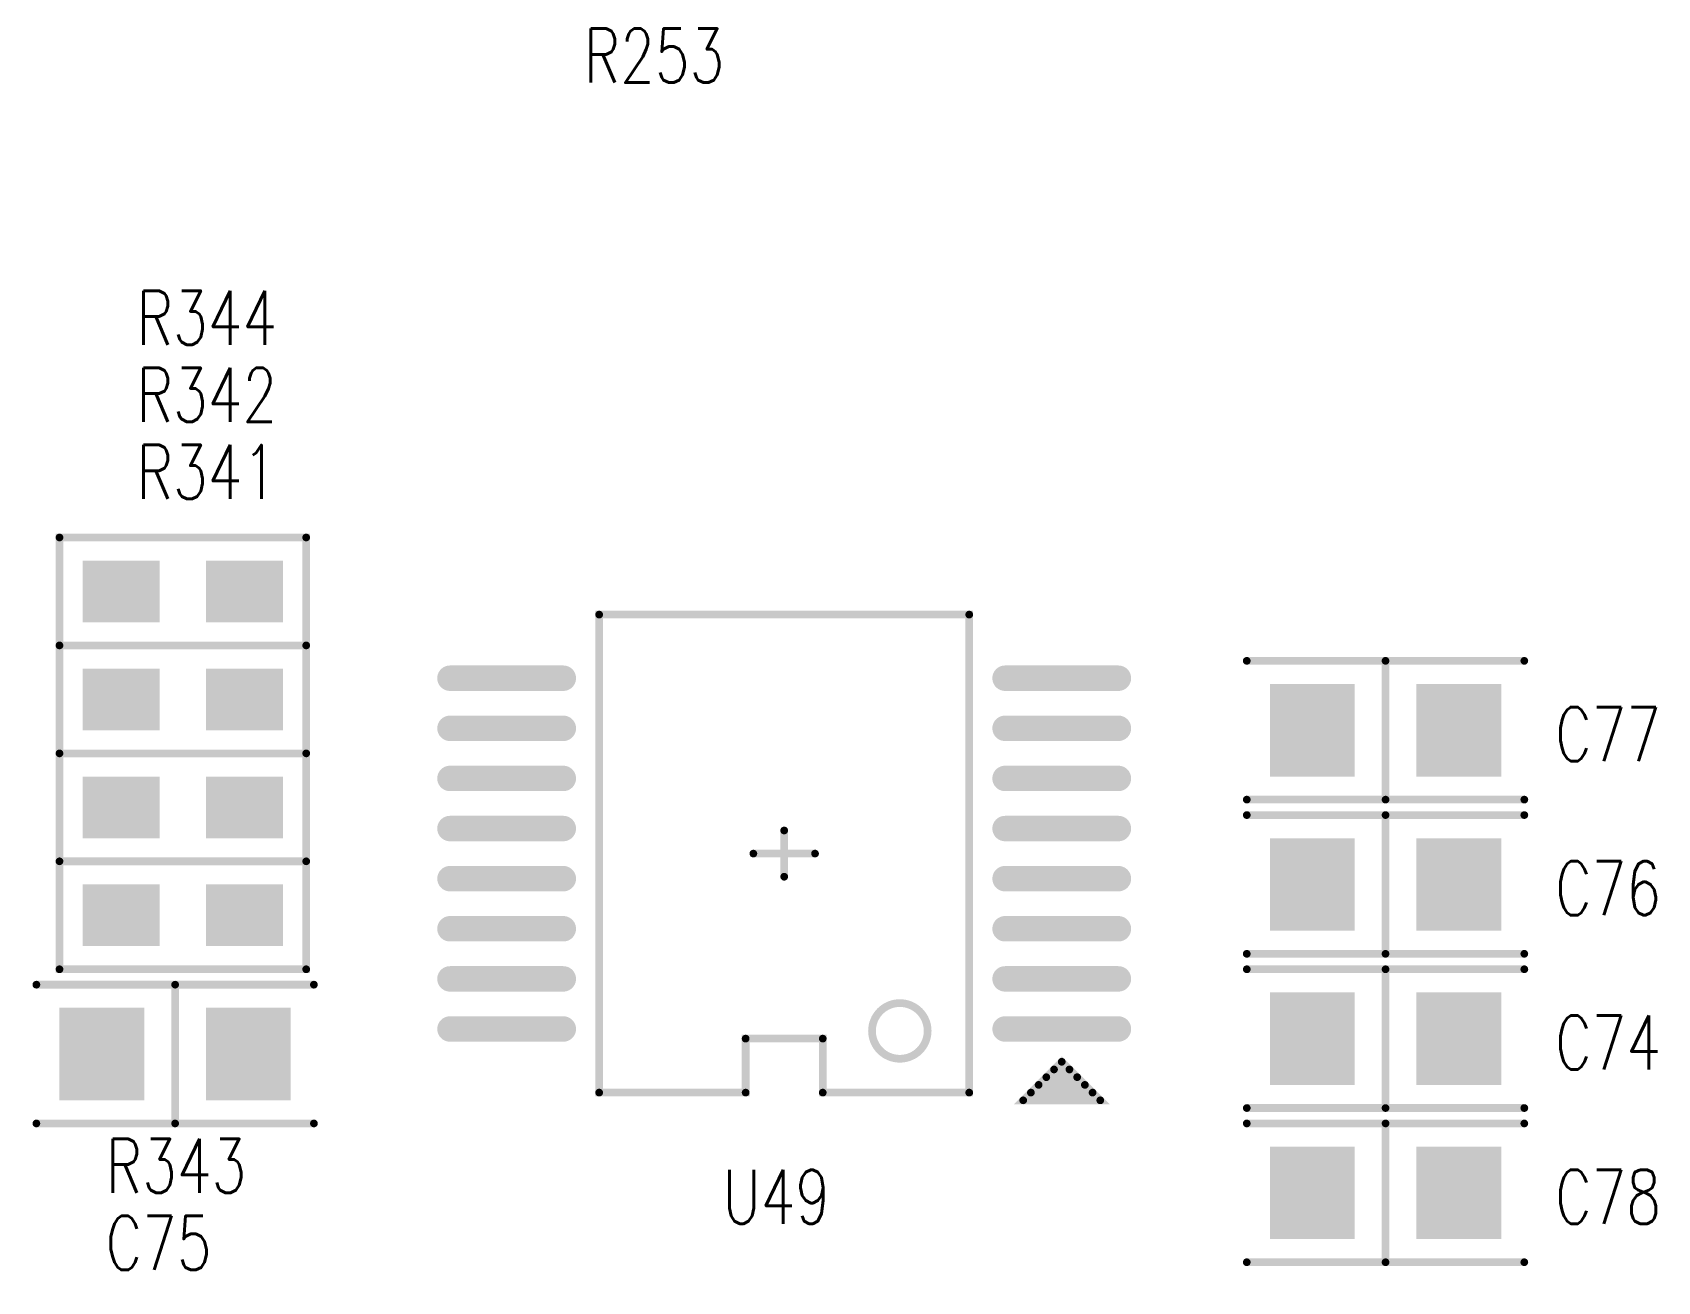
# Model space of a CAD drawing. Extents: x -22 to 239, y -29 to 162.
# Drawn here: x 176.45 to 197.53, y 46.45 to 62.65 of the extents above; entities that cross this region are included whole.
import ezdxf

# ---------------------------------------------------------------- set-up
doc = ezdxf.new("R2010")
doc.units = 0
for name, color, linetype in [('DRIL_NPLTE_THRU_01', 5, 'CONTINUOUS'), ('DRIL_NPLTE_THRU_02', 106, 'CONTINUOUS'), ('DRIL_NPLTE_THRU_03', 96, 'CONTINUOUS'), ('DRIL_NPLTE_THRU_04', 34, 'CONTINUOUS'), ('PADS_BOT', 43, 'CONTINUOUS'), ('PADS_INNER', 186, 'CONTINUOUS'), ('PADS_TOP', 186, 'CONTINUOUS'), ('PART_NAME_01', 3, 'CONTINUOUS'), ('PART_TOP_2DLINE_00', 150, 'CONTINUOUS')]:
    doc.layers.add(name, color=color, linetype=linetype)
doc.styles.add('W0$1', font='simplex', dxfattribs={"width": 0.75})

# ---------------------------------------------------------------- blocks, each defined once
blk = doc.blocks.new('SMOOTH_0$1')
at = {"const_width": 0.05}
blk.add_lwpolyline([(-0.025, 0, 1), (0.025, 0, 1)], format="xyb", close=True, dxfattribs=at)
blk = doc.blocks.new('PART_BODY_TOP_37')
at = {"layer": 'PART_TOP_2DLINE_00', "const_width": 0.1}
for points in [[(-1.8001, 0.89992), (1.8001, 0.89992)], [(0, 0.89992), (0, -0.89992)], [(-1.8001, -0.89992), (1.8001, -0.89992)]]:
    blk.add_lwpolyline(points, dxfattribs=at)
at = {"layer": 'PART_TOP_2DLINE_00'}
for p in [(-1.8001, 0.89992), (0, 0.89992), (1.8001, 0.89992), (-1.8001, -0.89992), (0, -0.89992), (1.8001, -0.89992)]:
    blk.add_blockref('SMOOTH_0$1', p, dxfattribs=at)
blk = doc.blocks.new('DRIL_HOLE_0')
blk.add_lwpolyline([(0, 0, 1), (0, 0, 1)], format="xyb", close=True)
blk = doc.blocks.new('PAD_1')
blk.add_lwpolyline([(0, 0, 1), (0, 0, 1)], format="xyb", close=True)
blk = doc.blocks.new('PAD_26')
at = {"const_width": 1.1}
blk.add_lwpolyline([(-0.6, 0), (0.6, 0)], dxfattribs=at)
blk = doc.blocks.new('STK_TOP_137')
at = {"layer": 'DRIL_NPLTE_THRU_01'}
blk.add_blockref('DRIL_HOLE_0', (0, 0), dxfattribs=at)
at = {"layer": 'DRIL_NPLTE_THRU_02'}
blk.add_blockref('DRIL_HOLE_0', (0, 0), dxfattribs=at)
at = {"layer": 'DRIL_NPLTE_THRU_03'}
blk.add_blockref('DRIL_HOLE_0', (0, 0), dxfattribs=at)
at = {"layer": 'DRIL_NPLTE_THRU_04'}
blk.add_blockref('DRIL_HOLE_0', (0, 0), dxfattribs=at)
at = {"layer": 'PADS_BOT'}
blk.add_blockref('PAD_1', (0, 0), dxfattribs=at)
at = {"layer": 'PADS_INNER'}
blk.add_blockref('PAD_1', (0, 0), dxfattribs=at)
at = {"layer": 'PADS_TOP', "rotation": 90}
blk.add_blockref('PAD_26', (0, 0), dxfattribs=at)
blk = doc.blocks.new('SYM_TOP_40')
for name, p in [('STK_TOP_137', (-0.94996, 0)), ('STK_TOP_137', (0.94996, 0)), ('PART_BODY_TOP_37', (0, 0))]:
    blk.add_blockref(name, p)
blk = doc.blocks.new('PART_TOP_120')
blk.add_blockref('SYM_TOP_40', (0, 0))
at = {"layer": 'PART_NAME_01', "style": 'W0$1', "width": 0.75}
blk.add_text('C74', height=0.7, rotation=180, dxfattribs=at).set_placement((-2.2, 0.4))
blk = doc.blocks.new('PART_TOP_121')
blk.add_blockref('SYM_TOP_40', (0, 0))
at = {"layer": 'PART_NAME_01', "style": 'W0$1', "width": 0.75}
blk.add_text('C75', height=0.7, rotation=180, dxfattribs=at).set_placement((0.9, 2.8))
blk = doc.blocks.new('PART_TOP_122')
blk.add_blockref('SYM_TOP_40', (0, 0))
at = {"layer": 'PART_NAME_01', "style": 'W0$1', "width": 0.75}
blk.add_text('C76', height=0.7, rotation=180, dxfattribs=at).set_placement((-2.2, 0.4))
blk = doc.blocks.new('PART_TOP_123')
blk.add_blockref('SYM_TOP_40', (0, 0))
at = {"layer": 'PART_NAME_01', "style": 'W0$1', "width": 0.75}
blk.add_text('C77', height=0.7, rotation=180, dxfattribs=at).set_placement((-2.2, 0.4))
blk = doc.blocks.new('PART_TOP_124')
blk.add_blockref('SYM_TOP_40', (0, 0))
at = {"layer": 'PART_NAME_01', "style": 'W0$1', "width": 0.75}
blk.add_text('C78', height=0.7, rotation=180, dxfattribs=at).set_placement((-2.2, 0.4))
blk = doc.blocks.new('PART_BODY_TOP_45')
at = {"layer": 'PART_TOP_2DLINE_00', "const_width": 0.1}
blk.add_lwpolyline([(-1.599946, 0.700024), (1.599946, 0.700024), (1.599946, -0.700024), (-1.599946, -0.700024), (-1.599946, 0.700024)], dxfattribs=at)
at = {"layer": 'PART_TOP_2DLINE_00'}
for p in [(-1.599946, 0.700024), (-1.599946, 0.700024), (1.599946, 0.700024), (-1.599946, -0.700024), (1.599946, -0.700024)]:
    blk.add_blockref('SMOOTH_0$1', p, dxfattribs=at)
blk = doc.blocks.new('PAD_25')
at = {"const_width": 0.8}
blk.add_lwpolyline([(-0.5, 0), (0.5, 0)], dxfattribs=at)
blk = doc.blocks.new('STK_TOP_43')
at = {"layer": 'DRIL_NPLTE_THRU_01'}
blk.add_blockref('DRIL_HOLE_0', (0, 0), dxfattribs=at)
at = {"layer": 'DRIL_NPLTE_THRU_02'}
blk.add_blockref('DRIL_HOLE_0', (0, 0), dxfattribs=at)
at = {"layer": 'DRIL_NPLTE_THRU_03'}
blk.add_blockref('DRIL_HOLE_0', (0, 0), dxfattribs=at)
at = {"layer": 'DRIL_NPLTE_THRU_04'}
blk.add_blockref('DRIL_HOLE_0', (0, 0), dxfattribs=at)
at = {"layer": 'PADS_BOT'}
blk.add_blockref('PAD_1', (0, 0), dxfattribs=at)
at = {"layer": 'PADS_INNER'}
blk.add_blockref('PAD_1', (0, 0), dxfattribs=at)
at = {"layer": 'PADS_TOP'}
blk.add_blockref('PAD_25', (0, 0), dxfattribs=at)
blk = doc.blocks.new('SYM_TOP_48')
for name, p in [('PART_BODY_TOP_45', (0, 0)), ('STK_TOP_43', (-0.8001, 0)), ('STK_TOP_43', (0.8001, 0))]:
    blk.add_blockref(name, p)
blk = doc.blocks.new('PART_TOP_303')
blk.add_blockref('SYM_TOP_48', (0, 0))
at = {"layer": 'PART_NAME_01', "style": 'W0$1', "width": 0.75}
blk.add_text('R253', height=0.7, rotation=270, dxfattribs=at).set_placement((-2.9, 0.6))
blk = doc.blocks.new('PART_TOP_401')
blk.add_blockref('SYM_TOP_48', (0, 0))
at = {"layer": 'PART_NAME_01', "style": 'W0$1', "width": 0.75}
blk.add_text('R341', height=0.7, dxfattribs=at).set_placement((-0.6, 4))
blk = doc.blocks.new('PART_TOP_402')
blk.add_blockref('SYM_TOP_48', (0, 0))
at = {"layer": 'PART_NAME_01', "style": 'W0$1', "width": 0.75}
blk.add_text('R342', height=0.7, dxfattribs=at).set_placement((-0.6, 3.6))
blk = doc.blocks.new('PART_TOP_403')
blk.add_blockref('SYM_TOP_48', (0, 0))
at = {"layer": 'PART_NAME_01', "style": 'W0$1', "width": 0.75}
blk.add_text('R343', height=0.7, dxfattribs=at).set_placement((-1, -3.6))
blk = doc.blocks.new('PART_TOP_404')
blk.add_blockref('SYM_TOP_48', (0, 0))
at = {"layer": 'PART_NAME_01', "style": 'W0$1', "width": 0.75}
blk.add_text('R344', height=0.7, dxfattribs=at).set_placement((-0.6, 3.2))
blk = doc.blocks.new('PART_BODY_TOP_6')
at = {"layer": 'PART_TOP_2DLINE_00', "const_width": 0.1}
blk.add_lwpolyline([(-3.1, -2.4), (-3.1, -0.5), (-2.4, -0.5), (-2.4, 0.5), (-3.1, 0.5), (-3.1, 2.4), (3.1, 2.4), (3.1, -2.4)], close=True, dxfattribs=at)
for points in [[(0, -0.4), (0, 0.4)], [(-0.3, 0), (0.3, 0)], [(-2.7, -3.6), (-3.2, -4.1), (-3.2, -3.1), (-2.7, -3.6)], [(-3.1, -3.2), (-3.1, -4), (-3, -3.9), (-3, -3.3), (-2.9, -3.4), (-2.9, -3.8), (-2.8, -3.7), (-2.8, -3.5)]]:
    blk.add_lwpolyline(points, dxfattribs=at)
blk.add_lwpolyline([(-2.3, -1.861, 1), (-2.3, -1.139, 1)], format="xyb", close=True, dxfattribs=at)
at = {"layer": 'PART_TOP_2DLINE_00'}
for p in [(-3.1, 2.4), (3.1, 2.4), (-3.1, 0.5), (-2.4, 0.5), (0, 0.4), (-0.3, 0), (0.3, 0), (0, -0.4), (-3.1, -0.5), (-2.4, -0.5), (-3.1, -2.4), (3.1, -2.4), (-3.2, -3.1), (-3.1, -3.2), (-3, -3.3), (-2.9, -3.4), (-2.8, -3.5), (-2.7, -3.6), (-2.7, -3.6), (-2.9, -3.8), (-2.8, -3.7), (-3.1, -4), (-3, -3.9), (-3.2, -4.1)]:
    blk.add_blockref('SMOOTH_0$1', p, dxfattribs=at)
blk = doc.blocks.new('PAD_4')
at = {"const_width": 0.165}
blk.add_lwpolyline([(-0.735, -0.0825), (0.735, -0.0825, 1), (0.735, 0.0825), (-0.735, 0.0825, 1)], format="xyb", close=True, dxfattribs=at)
blk = doc.blocks.new('STK_TOP_107')
at = {"layer": 'DRIL_NPLTE_THRU_01'}
blk.add_blockref('DRIL_HOLE_0', (0, 0), dxfattribs=at)
at = {"layer": 'DRIL_NPLTE_THRU_02'}
blk.add_blockref('DRIL_HOLE_0', (0, 0), dxfattribs=at)
at = {"layer": 'DRIL_NPLTE_THRU_03'}
blk.add_blockref('DRIL_HOLE_0', (0, 0), dxfattribs=at)
at = {"layer": 'DRIL_NPLTE_THRU_04'}
blk.add_blockref('DRIL_HOLE_0', (0, 0), dxfattribs=at)
at = {"layer": 'PADS_BOT'}
blk.add_blockref('PAD_1', (0, 0), dxfattribs=at)
at = {"layer": 'PADS_INNER'}
blk.add_blockref('PAD_1', (0, 0), dxfattribs=at)
at = {"layer": 'PADS_TOP', "rotation": 90}
blk.add_blockref('PAD_4', (0, 0), dxfattribs=at)
blk = doc.blocks.new('SYM_TOP_9')
for name, p in [('STK_TOP_107', (-2.275, 3.6)), ('STK_TOP_107', (-1.625, 3.6)), ('STK_TOP_107', (-0.975, 3.6)), ('STK_TOP_107', (-0.325, 3.6)), ('STK_TOP_107', (0.325, 3.6)), ('STK_TOP_107', (0.975, 3.6)), ('STK_TOP_107', (1.625, 3.6)), ('STK_TOP_107', (2.275, 3.6)), ('PART_BODY_TOP_6', (0, 0)), ('STK_TOP_107', (-2.275, -3.6)), ('STK_TOP_107', (-1.625, -3.6)), ('STK_TOP_107', (-0.975, -3.6)), ('STK_TOP_107', (-0.325, -3.6)), ('STK_TOP_107', (0.325, -3.6)), ('STK_TOP_107', (0.975, -3.6)), ('STK_TOP_107', (1.625, -3.6)), ('STK_TOP_107', (2.275, -3.6))]:
    blk.add_blockref(name, p)
blk = doc.blocks.new('PART_TOP_561')
blk.add_blockref('SYM_TOP_9', (0, 0))
at = {"layer": 'PART_NAME_01', "style": 'W0$1', "width": 0.75}
blk.add_text('U49', height=0.7, rotation=270, dxfattribs=at).set_placement((-4.8, 0.8))

msp = doc.modelspace()

# ---------------------------------------------------------------- block references
for name, p, rotation in [('PART_TOP_303', (184.2, 64.9), 90), ('PART_TOP_561', (186.2, 52), 90), ('PART_TOP_123', (194, 53.6), 180), ('PART_TOP_122', (194, 51.6), 180), ('PART_TOP_120', (194, 49.6), 180), ('PART_TOP_121', (178.3, 49.4), 180), ('PART_TOP_124', (194, 47.6), 180)]:
    msp.add_blockref(name, p, dxfattribs=dict(rotation=rotation))
for name, p in [('PART_TOP_404', (178.4, 55.4)), ('PART_TOP_402', (178.4, 54)), ('PART_TOP_401', (178.4, 52.6)), ('PART_TOP_403', (178.4, 51.2))]:
    msp.add_blockref(name, p)

doc.saveas('drawing.dxf')
